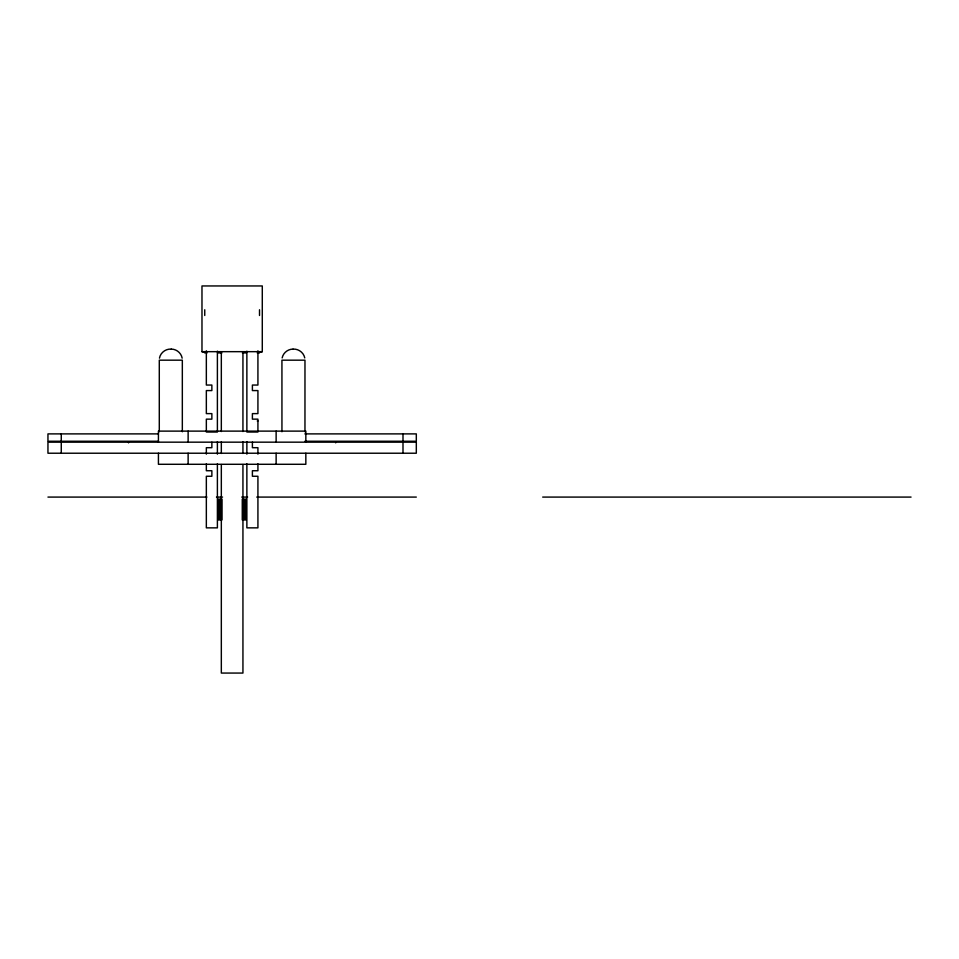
<?xml version="1.0" encoding="UTF-8"?>
<svg xmlns="http://www.w3.org/2000/svg" width="959" height="959" viewBox="0 0 959 959"><rect width="100%" height="100%" fill="white"/><g stroke="black" fill="none" stroke-linecap="round" stroke-linejoin="round"><path stroke-width="1.44" d="M304.962 431.742L304.974 360.176L281.934 360.176L281.946 431.742M159.47 358.163C160.369 352.744 165.727 348.668 171.193 349.124M282.162 357.923C283.133 352.924 287.904 349.052 292.998 349.124M257.24 352.912L262.286 351.665L262.286 285.95L201.977 285.95L201.977 351.665L207.024 352.912M293.07 349.124C298.441 348.692 303.739 352.6 304.746 357.923M201.977 351.665L262.286 351.665M218.436 352.912L221.865 352.912M242.399 352.912L245.828 352.912M257.24 420.977L257.923 420.977M158.427 433.888L47.95 433.888L47.95 441.248L158.427 441.248M304.866 433.888L416.314 433.888L416.314 441.248L304.866 441.248M47.95 497.086L206.904 497.086M216.47 497.086L222.548 497.086M241.716 497.086L247.614 497.086M256.748 497.086L416.314 497.086M542.686 497.086L911.05 497.086M171.265 349.124C176.456 349.04 181.287 353.056 182.15 358.163M402.996 433.888L402.996 441.248M402.996 442.171L402.996 453.223M335.71 442.171L335.71 442.866M305.837 442.171L305.837 431.118L158.427 431.118L158.427 442.171M305.837 453.223L305.837 464.288L158.427 464.288L158.427 453.223M276.132 431.118L276.132 442.171M276.132 453.223L276.132 464.288M259.517 309.769L259.517 315.487M259.517 351.665L259.517 352.912M257.923 350.814L257.923 385.05L252.397 385.05L252.397 390.577L257.923 390.577L257.923 413.617L252.397 413.617L252.397 419.143L257.923 419.143L257.923 432.029L246.871 432.029L246.871 351.174M257.923 454.146L257.923 447.697L252.397 447.697L252.397 442.171M257.923 463.82L257.923 470.737L252.397 470.737L252.397 476.263L257.923 476.263L257.923 527.858L246.871 527.858L246.871 463.82M246.871 441.691L246.871 454.146M245.948 499.1L245.948 519.958M245.036 499.1L245.036 519.958M244.113 499.1L244.113 519.958M243.19 499.1L243.19 519.958M242.939 352.313L242.939 431.538M242.939 441.871L242.939 453.475M242.939 464.528L242.939 673.062L221.325 673.062L221.325 464.528M242.267 499.1L242.267 519.958M221.997 499.1L221.997 519.958M221.325 352.313L221.325 431.538M221.325 441.871L221.325 453.475M221.073 499.1L221.073 519.958M220.15 499.1L220.15 519.958M219.239 499.1L219.239 519.958M218.316 499.1L218.316 519.958M217.393 351.174L217.393 432.029L206.341 432.029L206.341 419.143L211.867 419.143L211.867 413.617L206.341 413.617L206.341 390.577L211.867 390.577L211.867 385.05L206.341 385.05L206.341 350.814M217.393 441.691L217.393 454.146M217.393 463.82L217.393 527.858L206.341 527.858L206.341 476.263L211.867 476.263L211.867 470.737L206.341 470.737L206.341 463.82M211.867 442.171L211.867 447.697L206.341 447.697L206.341 454.146M204.746 309.769L204.746 315.487M204.746 351.665L204.746 352.912M188.132 431.118L188.132 442.171M188.132 453.223L188.132 464.288M182.33 431.742L182.33 360.176L159.29 360.176L159.29 431.742M128.554 442.171L128.554 442.866M61.268 433.888L61.268 441.248M61.268 442.171L61.268 453.223M416.314 442.171L47.95 442.171L47.95 453.223L416.314 453.223L416.314 442.171"/></g></svg>
